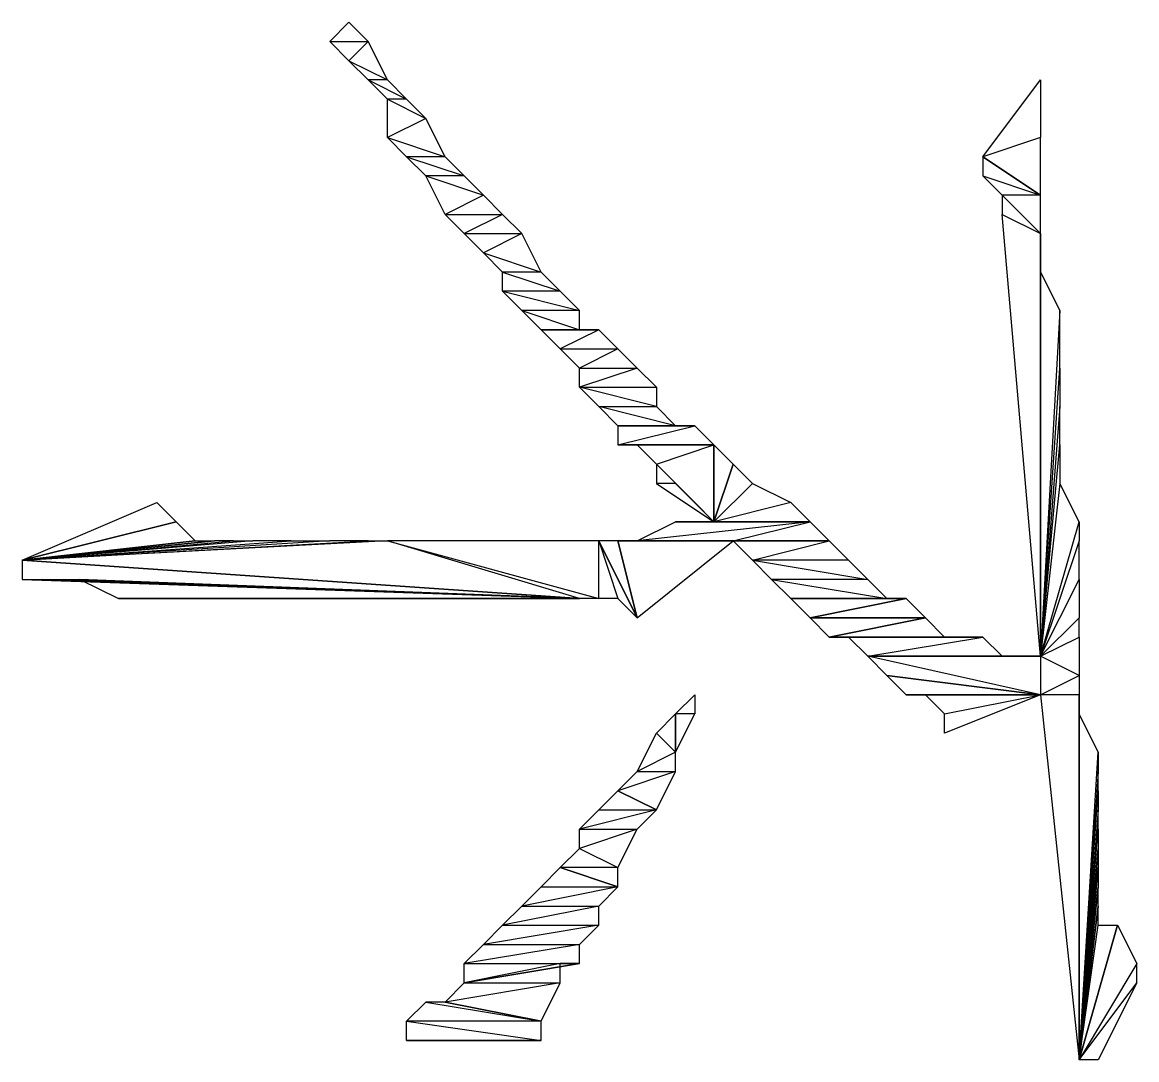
# Model space of a CAD drawing. Extents: x 0 to 7.8, y 0 to 11.
# Drawn here: x 1.83 to 1.975, y 7.5075 to 7.6425 of the extents above; entities that cross this region are included whole.
import ezdxf

# ---------------------------------------------------------------- set-up
doc = ezdxf.new("R2010")
doc.units = 0
doc.header["$MEASUREMENT"] = 0
doc.linetypes.add('AUSGEZOGEN', pattern=[0])
doc.layers.get('0').update_dxf_attribs({"linetype": 'AUSGEZOGEN'})

msp = doc.modelspace()

# ---------------------------------------------------------------- linework, layer by layer
for points in [[(1.8725, 7.6425), (1.87, 7.64), (1.87, 7.64), (1.875, 7.64), (1.8725, 7.6425)], [(1.87, 7.64), (1.875, 7.64), (1.875, 7.64), (1.8725, 7.6375), (1.87, 7.64)], [(1.875, 7.64), (1.8725, 7.6375), (1.8725, 7.6375), (1.8775, 7.635), (1.875, 7.64)], [(1.8725, 7.6375), (1.8775, 7.635), (1.8775, 7.635), (1.875, 7.635), (1.8725, 7.6375)], [(1.8775, 7.635), (1.875, 7.635), (1.875, 7.635), (1.88, 7.6325), (1.8775, 7.635)], [(1.875, 7.635), (1.88, 7.6325), (1.88, 7.6325), (1.8775, 7.6325), (1.875, 7.635)], [(1.9625, 7.635), (1.9625, 7.6275), (1.9625, 7.6275), (1.955, 7.625), (1.9625, 7.635)], [(1.88, 7.6325), (1.8775, 7.6325), (1.8775, 7.6325), (1.8825, 7.63), (1.88, 7.6325)], [(1.8775, 7.6325), (1.8825, 7.63), (1.8825, 7.63), (1.8775, 7.6275), (1.8775, 7.6325)], [(1.8825, 7.63), (1.8775, 7.6275), (1.8775, 7.6275), (1.885, 7.625), (1.8825, 7.63)], [(1.8775, 7.6275), (1.885, 7.625), (1.885, 7.625), (1.88, 7.625), (1.8775, 7.6275)], [(1.9625, 7.6275), (1.955, 7.625), (1.955, 7.625), (1.9625, 7.62), (1.9625, 7.6275), (1.9625, 7.6275)], [(1.885, 7.625), (1.88, 7.625), (1.88, 7.625), (1.8875, 7.6225), (1.885, 7.625)], [(1.88, 7.625), (1.8875, 7.6225), (1.8875, 7.6225), (1.8825, 7.6225), (1.88, 7.625)], [(1.955, 7.625), (1.955, 7.6225), (1.955, 7.6225), (1.9625, 7.62), (1.955, 7.625)], [(1.8875, 7.6225), (1.8825, 7.6225), (1.8825, 7.6225), (1.89, 7.62), (1.8875, 7.6225)], [(1.8825, 7.6225), (1.89, 7.62), (1.89, 7.62), (1.885, 7.6175), (1.8825, 7.6225)], [(1.955, 7.6225), (1.9625, 7.62), (1.9625, 7.62), (1.9575, 7.62), (1.955, 7.6225)], [(1.89, 7.62), (1.885, 7.6175), (1.885, 7.6175), (1.8925, 7.6175), (1.89, 7.62)], [(1.9575, 7.62), (1.9575, 7.6175), (1.9575, 7.6175), (1.9625, 7.615), (1.9575, 7.62)], [(1.9625, 7.62), (1.9575, 7.62), (1.9575, 7.62), (1.9625, 7.615), (1.9625, 7.62), (1.9625, 7.62)], [(1.885, 7.6175), (1.8925, 7.6175), (1.8925, 7.6175), (1.8875, 7.615), (1.885, 7.6175)], [(1.8925, 7.6175), (1.8875, 7.615), (1.8875, 7.615), (1.895, 7.615), (1.8925, 7.6175)], [(1.9575, 7.6175), (1.9625, 7.615), (1.9625, 7.615), (1.9625, 7.56), (1.9575, 7.6175), (1.9575, 7.6175)], [(1.8875, 7.615), (1.895, 7.615), (1.895, 7.615), (1.89, 7.6125), (1.8875, 7.615)], [(1.895, 7.615), (1.89, 7.6125), (1.89, 7.6125), (1.8975, 7.61), (1.895, 7.615)], [(1.9625, 7.56), (1.9625, 7.61), (1.9625, 7.61), (1.9625, 7.615), (1.9625, 7.56), (1.9625, 7.56)], [(1.89, 7.6125), (1.8975, 7.61), (1.8975, 7.61), (1.8925, 7.61), (1.89, 7.6125)], [(1.8975, 7.61), (1.8925, 7.61), (1.8925, 7.61), (1.9, 7.6075), (1.8975, 7.61)], [(1.8925, 7.61), (1.9, 7.6075), (1.9, 7.6075), (1.8925, 7.6075), (1.8925, 7.61)], [(1.965, 7.605), (1.9625, 7.56), (1.9625, 7.56), (1.9625, 7.61), (1.965, 7.605)], [(1.9, 7.6075), (1.8925, 7.6075), (1.8925, 7.6075), (1.9025, 7.605), (1.9, 7.6075)], [(1.8925, 7.6075), (1.9025, 7.605), (1.9025, 7.605), (1.895, 7.605), (1.8925, 7.6075)], [(1.9025, 7.605), (1.895, 7.605), (1.895, 7.605), (1.9025, 7.6025), (1.9025, 7.605)], [(1.895, 7.605), (1.9025, 7.6025), (1.9025, 7.6025), (1.8975, 7.6025), (1.895, 7.605)], [(1.9625, 7.56), (1.965, 7.5975), (1.965, 7.5975), (1.965, 7.605), (1.9625, 7.56), (1.9625, 7.56)], [(1.9025, 7.6025), (1.8975, 7.6025), (1.8975, 7.6025), (1.905, 7.6025), (1.9025, 7.6025)], [(1.8975, 7.6025), (1.905, 7.6025), (1.905, 7.6025), (1.9, 7.6), (1.8975, 7.6025)], [(1.905, 7.6025), (1.9, 7.6), (1.9, 7.6), (1.9075, 7.6), (1.905, 7.6025)], [(1.9, 7.6), (1.9075, 7.6), (1.9075, 7.6), (1.9025, 7.5975), (1.9, 7.6)], [(1.9075, 7.6), (1.9025, 7.5975), (1.9025, 7.5975), (1.91, 7.5975), (1.9075, 7.6)], [(1.9025, 7.595), (1.9125, 7.595), (1.9125, 7.595), (1.91, 7.5975), (1.9025, 7.595), (1.9025, 7.595)], [(1.9025, 7.5975), (1.91, 7.5975), (1.91, 7.5975), (1.9025, 7.595), (1.9025, 7.5975), (1.9025, 7.5975)], [(1.965, 7.5925), (1.9625, 7.56), (1.9625, 7.56), (1.965, 7.5975), (1.965, 7.5925)], [(1.905, 7.5925), (1.9125, 7.5925), (1.9125, 7.5925), (1.9025, 7.595), (1.905, 7.5925)], [(1.9125, 7.5925), (1.9025, 7.595), (1.9025, 7.595), (1.9125, 7.595), (1.9125, 7.5925)], [(1.9075, 7.59), (1.915, 7.59), (1.915, 7.59), (1.905, 7.5925), (1.9075, 7.59)], [(1.915, 7.59), (1.905, 7.5925), (1.905, 7.5925), (1.9125, 7.5925), (1.915, 7.59)], [(1.9625, 7.56), (1.965, 7.5875), (1.965, 7.5875), (1.965, 7.5925), (1.9625, 7.56), (1.9625, 7.56)], [(1.92, 7.5875), (1.9075, 7.5875), (1.9075, 7.5875), (1.9175, 7.59), (1.92, 7.5875)], [(1.9075, 7.5875), (1.9175, 7.59), (1.9175, 7.59), (1.9075, 7.59), (1.9075, 7.5875)], [(1.9175, 7.59), (1.9075, 7.59), (1.9075, 7.59), (1.915, 7.59), (1.9175, 7.59)], [(1.91, 7.5875), (1.92, 7.5875), (1.92, 7.5875), (1.9075, 7.5875), (1.91, 7.5875)], [(1.9125, 7.585), (1.92, 7.5875), (1.92, 7.5875), (1.91, 7.5875), (1.9125, 7.585)], [(1.92, 7.5875), (1.91, 7.5875), (1.91, 7.5875), (1.92, 7.5875), (1.92, 7.5875)], [(1.92, 7.5775), (1.9125, 7.585), (1.9125, 7.585), (1.92, 7.5875), (1.92, 7.5775)], [(1.92, 7.5875), (1.9225, 7.585), (1.9225, 7.585), (1.92, 7.5775), (1.92, 7.5875), (1.92, 7.5875)], [(1.965, 7.5825), (1.9625, 7.56), (1.9625, 7.56), (1.965, 7.5875), (1.965, 7.5825)], [(1.9125, 7.5825), (1.92, 7.5775), (1.92, 7.5775), (1.9125, 7.585), (1.9125, 7.5825)], [(1.925, 7.5825), (1.92, 7.5775), (1.92, 7.5775), (1.9225, 7.585), (1.925, 7.5825)], [(1.92, 7.5775), (1.9225, 7.585), (1.9225, 7.585), (1.9225, 7.585), (1.92, 7.5775), (1.92, 7.5775)], [(1.92, 7.5775), (1.915, 7.5825), (1.915, 7.5825), (1.9125, 7.5825), (1.92, 7.5775), (1.92, 7.5775)], [(1.9175, 7.58), (1.92, 7.5775), (1.92, 7.5775), (1.915, 7.5825), (1.9175, 7.58)], [(1.925, 7.5825), (1.93, 7.58), (1.93, 7.58), (1.92, 7.5775), (1.925, 7.5825)], [(1.9625, 7.56), (1.9675, 7.5775), (1.9675, 7.5775), (1.965, 7.5825), (1.9625, 7.56), (1.9625, 7.56)], [(1.8475, 7.58), (1.85, 7.5775), (1.85, 7.5775), (1.83, 7.5725), (1.8475, 7.58), (1.8475, 7.58)], [(1.93, 7.58), (1.92, 7.5775), (1.92, 7.5775), (1.9325, 7.5775), (1.93, 7.58), (1.93, 7.58)], [(1.85, 7.5775), (1.8525, 7.575), (1.8525, 7.575), (1.83, 7.5725), (1.85, 7.5775), (1.85, 7.5775)], [(1.91, 7.575), (1.9225, 7.575), (1.9225, 7.575), (1.9325, 7.5775), (1.91, 7.575)], [(1.915, 7.5775), (1.9325, 7.5775), (1.9325, 7.5775), (1.91, 7.575), (1.915, 7.5775), (1.915, 7.5775)], [(1.915, 7.5775), (1.9325, 7.5775), (1.9325, 7.5775), (1.9175, 7.5775), (1.915, 7.5775)], [(1.9325, 7.5775), (1.9175, 7.5775), (1.9175, 7.5775), (1.92, 7.5775), (1.9325, 7.5775), (1.9325, 7.5775)], [(1.9225, 7.575), (1.9325, 7.5775), (1.9325, 7.5775), (1.935, 7.575), (1.9225, 7.575), (1.9225, 7.575)], [(1.9675, 7.575), (1.9625, 7.56), (1.9625, 7.56), (1.9675, 7.5775), (1.9675, 7.575)], [(1.83, 7.5725), (1.9025, 7.5675), (1.9025, 7.5675), (1.8775, 7.575), (1.83, 7.5725)], [(1.8775, 7.575), (1.83, 7.5725), (1.83, 7.5725), (1.875, 7.575), (1.8775, 7.575)], [(1.83, 7.5725), (1.875, 7.575), (1.875, 7.575), (1.87, 7.575), (1.83, 7.5725), (1.83, 7.5725)], [(1.87, 7.575), (1.83, 7.5725), (1.83, 7.5725), (1.865, 7.575), (1.87, 7.575)], [(1.83, 7.5725), (1.865, 7.575), (1.865, 7.575), (1.86, 7.575), (1.83, 7.5725), (1.83, 7.5725)], [(1.86, 7.575), (1.83, 7.5725), (1.83, 7.5725), (1.8575, 7.575), (1.86, 7.575)], [(1.83, 7.5725), (1.8575, 7.575), (1.8575, 7.575), (1.855, 7.575), (1.83, 7.5725), (1.83, 7.5725)], [(1.855, 7.575), (1.855, 7.575), (1.855, 7.575), (1.83, 7.5725), (1.855, 7.575), (1.855, 7.575)], [(1.855, 7.575), (1.83, 7.5725), (1.83, 7.5725), (1.8525, 7.575), (1.855, 7.575)], [(1.83, 7.5725), (1.8525, 7.575), (1.8525, 7.575), (1.8525, 7.575), (1.83, 7.5725), (1.83, 7.5725)], [(1.9025, 7.5675), (1.8775, 7.575), (1.8775, 7.575), (1.905, 7.5675), (1.9025, 7.5675)], [(1.8775, 7.575), (1.905, 7.5675), (1.905, 7.5675), (1.905, 7.575), (1.8775, 7.575)], [(1.905, 7.5675), (1.905, 7.575), (1.905, 7.575), (1.9075, 7.5675), (1.905, 7.5675)], [(1.905, 7.575), (1.9075, 7.5675), (1.9075, 7.5675), (1.91, 7.565), (1.905, 7.575), (1.905, 7.575)], [(1.9075, 7.575), (1.905, 7.575), (1.905, 7.575), (1.91, 7.565), (1.9075, 7.575), (1.9075, 7.575)], [(1.9225, 7.575), (1.9075, 7.575), (1.9075, 7.575), (1.91, 7.565), (1.9225, 7.575), (1.9225, 7.575)], [(1.91, 7.575), (1.9225, 7.575), (1.9225, 7.575), (1.9075, 7.575), (1.91, 7.575), (1.91, 7.575)], [(1.925, 7.5725), (1.935, 7.575), (1.935, 7.575), (1.9225, 7.575), (1.925, 7.5725), (1.925, 7.5725)], [(1.9225, 7.575), (1.9225, 7.575), (1.9225, 7.575), (1.935, 7.575), (1.9225, 7.575), (1.9225, 7.575)], [(1.9375, 7.5725), (1.925, 7.5725), (1.925, 7.5725), (1.935, 7.575), (1.9375, 7.5725)], [(1.9625, 7.56), (1.9675, 7.57), (1.9675, 7.57), (1.9675, 7.575), (1.9625, 7.56), (1.9625, 7.56)], [(1.83, 7.5725), (1.83, 7.57), (1.83, 7.57), (1.9025, 7.5675), (1.83, 7.5725), (1.83, 7.5725)], [(1.9375, 7.5725), (1.925, 7.5725), (1.925, 7.5725), (1.94, 7.57), (1.9375, 7.5725)], [(1.925, 7.5725), (1.94, 7.57), (1.94, 7.57), (1.9275, 7.57), (1.925, 7.5725), (1.925, 7.5725)], [(1.83, 7.57), (1.8325, 7.57), (1.8325, 7.57), (1.9025, 7.5675), (1.83, 7.57), (1.83, 7.57)], [(1.8325, 7.57), (1.8375, 7.57), (1.8375, 7.57), (1.9025, 7.5675), (1.8325, 7.57), (1.8325, 7.57)], [(1.8375, 7.57), (1.8425, 7.5675), (1.8425, 7.5675), (1.9025, 7.5675), (1.8375, 7.57), (1.8375, 7.57)], [(1.9275, 7.57), (1.9425, 7.5675), (1.9425, 7.5675), (1.93, 7.5675), (1.9275, 7.57), (1.9275, 7.57)], [(1.94, 7.57), (1.9275, 7.57), (1.9275, 7.57), (1.9425, 7.5675), (1.94, 7.57), (1.94, 7.57)], [(1.9675, 7.565), (1.9625, 7.56), (1.9625, 7.56), (1.9675, 7.57), (1.9675, 7.565)], [(1.9025, 7.5675), (1.845, 7.5675), (1.845, 7.5675), (1.8425, 7.5675), (1.9025, 7.5675), (1.9025, 7.5675)], [(1.8475, 7.5675), (1.9025, 7.5675), (1.9025, 7.5675), (1.845, 7.5675), (1.8475, 7.5675)], [(1.8475, 7.5675), (1.8475, 7.5675), (1.8475, 7.5675), (1.9025, 7.5675), (1.8475, 7.5675), (1.8475, 7.5675)], [(1.93, 7.5675), (1.945, 7.5675), (1.945, 7.5675), (1.9325, 7.565), (1.93, 7.5675), (1.93, 7.5675)], [(1.9425, 7.5675), (1.93, 7.5675), (1.93, 7.5675), (1.945, 7.5675), (1.9425, 7.5675), (1.9425, 7.5675)], [(1.945, 7.5675), (1.9475, 7.565), (1.9475, 7.565), (1.9325, 7.565), (1.945, 7.5675)], [(1.9475, 7.565), (1.9325, 7.565), (1.9325, 7.565), (1.9475, 7.565), (1.9475, 7.565)], [(1.9325, 7.565), (1.9475, 7.565), (1.9475, 7.565), (1.935, 7.5625), (1.9325, 7.565), (1.9325, 7.565)], [(1.95, 7.5625), (1.935, 7.5625), (1.935, 7.5625), (1.9475, 7.565), (1.95, 7.5625)], [(1.935, 7.5625), (1.9475, 7.565), (1.9475, 7.565), (1.9475, 7.565), (1.935, 7.5625), (1.935, 7.5625)], [(1.9625, 7.56), (1.9675, 7.5625), (1.9675, 7.5625), (1.9675, 7.565), (1.9625, 7.56), (1.9625, 7.56)], [(1.9375, 7.5625), (1.95, 7.5625), (1.95, 7.5625), (1.935, 7.5625), (1.9375, 7.5625)], [(1.94, 7.56), (1.955, 7.5625), (1.955, 7.5625), (1.9375, 7.5625), (1.94, 7.56)], [(1.955, 7.5625), (1.9375, 7.5625), (1.9375, 7.5625), (1.95, 7.5625), (1.955, 7.5625)], [(1.9575, 7.56), (1.94, 7.56), (1.94, 7.56), (1.955, 7.5625), (1.9575, 7.56)], [(1.9675, 7.5575), (1.9625, 7.56), (1.9625, 7.56), (1.9675, 7.5625), (1.9675, 7.5575)], [(1.9425, 7.5575), (1.9625, 7.555), (1.9625, 7.555), (1.94, 7.56), (1.9425, 7.5575)], [(1.9625, 7.555), (1.94, 7.56), (1.94, 7.56), (1.9625, 7.56), (1.9625, 7.555)], [(1.94, 7.56), (1.9625, 7.56), (1.9625, 7.56), (1.96, 7.56), (1.94, 7.56), (1.94, 7.56)], [(1.9575, 7.56), (1.96, 7.56), (1.96, 7.56), (1.94, 7.56), (1.9575, 7.56)], [(1.96, 7.56), (1.94, 7.56), (1.94, 7.56), (1.94, 7.56), (1.96, 7.56), (1.96, 7.56)], [(1.9625, 7.555), (1.9675, 7.5575), (1.9675, 7.5575), (1.9625, 7.56), (1.9625, 7.555)], [(1.9425, 7.5575), (1.945, 7.555), (1.945, 7.555), (1.9625, 7.555), (1.9425, 7.5575)], [(1.9675, 7.555), (1.9625, 7.555), (1.9625, 7.555), (1.9675, 7.5575), (1.9675, 7.555)], [(1.9175, 7.555), (1.9175, 7.5525), (1.9175, 7.5525), (1.915, 7.5525), (1.9175, 7.555)], [(1.945, 7.555), (1.9625, 7.555), (1.9625, 7.555), (1.9475, 7.555), (1.945, 7.555), (1.945, 7.555)], [(1.9475, 7.555), (1.95, 7.5525), (1.95, 7.5525), (1.9625, 7.555), (1.9475, 7.555)], [(1.95, 7.5525), (1.9625, 7.555), (1.9625, 7.555), (1.95, 7.55), (1.95, 7.5525), (1.95, 7.5525)], [(1.9675, 7.5075), (1.9675, 7.555), (1.9675, 7.555), (1.9625, 7.555), (1.9675, 7.5075)], [(1.9675, 7.5525), (1.9675, 7.5075), (1.9675, 7.5075), (1.9675, 7.555), (1.9675, 7.5525)], [(1.915, 7.5525), (1.9125, 7.55), (1.9125, 7.55), (1.915, 7.5475), (1.915, 7.5525)], [(1.9175, 7.5525), (1.915, 7.5525), (1.915, 7.5525), (1.915, 7.5475), (1.9175, 7.5525), (1.9175, 7.5525)], [(1.9675, 7.5075), (1.97, 7.5475), (1.97, 7.5475), (1.9675, 7.5525), (1.9675, 7.5075), (1.9675, 7.5075)], [(1.9125, 7.55), (1.915, 7.5475), (1.915, 7.5475), (1.91, 7.545), (1.9125, 7.55)], [(1.915, 7.5475), (1.91, 7.545), (1.91, 7.545), (1.915, 7.545), (1.915, 7.5475)], [(1.97, 7.545), (1.9675, 7.5075), (1.9675, 7.5075), (1.97, 7.5475), (1.97, 7.545)], [(1.91, 7.545), (1.915, 7.545), (1.915, 7.545), (1.9075, 7.5425), (1.91, 7.545)], [(1.915, 7.545), (1.9075, 7.5425), (1.9075, 7.5425), (1.9125, 7.54), (1.915, 7.545), (1.915, 7.545)], [(1.9675, 7.5075), (1.97, 7.5425), (1.97, 7.5425), (1.97, 7.545), (1.9675, 7.5075), (1.9675, 7.5075)], [(1.9075, 7.5425), (1.905, 7.54), (1.905, 7.54), (1.9125, 7.54), (1.9075, 7.5425)], [(1.97, 7.54), (1.9675, 7.5075), (1.9675, 7.5075), (1.97, 7.5425), (1.97, 7.54)], [(1.905, 7.54), (1.9125, 7.54), (1.9125, 7.54), (1.9025, 7.5375), (1.905, 7.54)], [(1.9125, 7.54), (1.9025, 7.5375), (1.9025, 7.5375), (1.91, 7.5375), (1.9125, 7.54)], [(1.9675, 7.5075), (1.97, 7.5375), (1.97, 7.5375), (1.97, 7.54), (1.9675, 7.5075), (1.9675, 7.5075)], [(1.9025, 7.5375), (1.91, 7.5375), (1.91, 7.5375), (1.9025, 7.535), (1.9025, 7.5375)], [(1.91, 7.5375), (1.9025, 7.535), (1.9025, 7.535), (1.9075, 7.5325), (1.91, 7.5375)], [(1.97, 7.535), (1.9675, 7.5075), (1.9675, 7.5075), (1.97, 7.5375), (1.97, 7.535)], [(1.9025, 7.535), (1.9075, 7.5325), (1.9075, 7.5325), (1.9, 7.5325), (1.9025, 7.535)], [(1.97, 7.5325), (1.9675, 7.5075), (1.9675, 7.5075), (1.97, 7.535), (1.97, 7.5325)], [(1.9675, 7.5075), (1.97, 7.535), (1.97, 7.535), (1.97, 7.535), (1.9675, 7.5075), (1.9675, 7.5075)], [(1.9, 7.5325), (1.8975, 7.53), (1.8975, 7.53), (1.9075, 7.53), (1.9, 7.5325)], [(1.9075, 7.5325), (1.9, 7.5325), (1.9, 7.5325), (1.9075, 7.53), (1.9075, 7.5325), (1.9075, 7.5325)], [(1.97, 7.5325), (1.97, 7.53), (1.97, 7.53), (1.9675, 7.5075), (1.97, 7.5325)], [(1.8975, 7.53), (1.9075, 7.53), (1.9075, 7.53), (1.895, 7.5275), (1.8975, 7.53)], [(1.9075, 7.53), (1.895, 7.5275), (1.895, 7.5275), (1.905, 7.5275), (1.9075, 7.53)], [(1.9675, 7.5075), (1.97, 7.5275), (1.97, 7.5275), (1.97, 7.53), (1.9675, 7.5075), (1.9675, 7.5075)], [(1.97, 7.53), (1.9675, 7.5075), (1.9675, 7.5075), (1.97, 7.53), (1.97, 7.53), (1.97, 7.53)], [(1.895, 7.5275), (1.905, 7.5275), (1.905, 7.5275), (1.8925, 7.525), (1.895, 7.5275)], [(1.905, 7.5275), (1.8925, 7.525), (1.8925, 7.525), (1.905, 7.525), (1.905, 7.5275)], [(1.9675, 7.5075), (1.97, 7.525), (1.97, 7.525), (1.97, 7.5275), (1.9675, 7.5075), (1.9675, 7.5075)], [(1.97, 7.5275), (1.97, 7.5275), (1.97, 7.5275), (1.9675, 7.5075), (1.97, 7.5275)], [(1.97, 7.5275), (1.9675, 7.5075), (1.9675, 7.5075), (1.97, 7.5275), (1.97, 7.5275)], [(1.8925, 7.525), (1.905, 7.525), (1.905, 7.525), (1.89, 7.5225), (1.8925, 7.525)], [(1.905, 7.525), (1.89, 7.5225), (1.89, 7.5225), (1.9025, 7.5225), (1.905, 7.525)], [(1.975, 7.52), (1.9675, 7.5075), (1.9675, 7.5075), (1.9725, 7.525), (1.975, 7.52)], [(1.9675, 7.5075), (1.9725, 7.525), (1.9725, 7.525), (1.9725, 7.525), (1.9675, 7.5075)], [(1.9725, 7.525), (1.9725, 7.525), (1.9725, 7.525), (1.9675, 7.5075), (1.9725, 7.525)], [(1.9725, 7.525), (1.9675, 7.5075), (1.9675, 7.5075), (1.97, 7.525), (1.9725, 7.525)], [(1.89, 7.5225), (1.9025, 7.5225), (1.9025, 7.5225), (1.8875, 7.52), (1.89, 7.5225)], [(1.9025, 7.5225), (1.8875, 7.52), (1.8875, 7.52), (1.9025, 7.52), (1.9025, 7.5225)], [(1.9025, 7.52), (1.9, 7.52), (1.9, 7.52), (1.8875, 7.5175), (1.9025, 7.52)], [(1.9, 7.52), (1.8875, 7.5175), (1.8875, 7.5175), (1.9, 7.5175), (1.9, 7.52)], [(1.8875, 7.52), (1.9025, 7.52), (1.9025, 7.52), (1.8875, 7.5175), (1.8875, 7.52), (1.8875, 7.52)], [(1.9675, 7.5075), (1.975, 7.5175), (1.975, 7.5175), (1.975, 7.52), (1.9675, 7.5075), (1.9675, 7.5075)], [(1.8875, 7.5175), (1.9, 7.5175), (1.9, 7.5175), (1.885, 7.515), (1.8875, 7.5175)], [(1.9, 7.5175), (1.885, 7.515), (1.885, 7.515), (1.8975, 7.5125), (1.9, 7.5175), (1.9, 7.5175)], [(1.97, 7.5075), (1.9675, 7.5075), (1.9675, 7.5075), (1.975, 7.5175), (1.97, 7.5075)], [(1.8825, 7.515), (1.8975, 7.5125), (1.8975, 7.5125), (1.88, 7.5125), (1.8825, 7.515)], [(1.885, 7.515), (1.8825, 7.515), (1.8825, 7.515), (1.8975, 7.5125), (1.885, 7.515)], [(1.8975, 7.5125), (1.88, 7.5125), (1.88, 7.5125), (1.8975, 7.51), (1.8975, 7.5125)], [(1.88, 7.5125), (1.8975, 7.51), (1.8975, 7.51), (1.88, 7.51), (1.88, 7.5125)], [(1.8975, 7.51), (1.88, 7.51), (1.88, 7.51), (1.895, 7.51), (1.8975, 7.51)], [(1.88, 7.51), (1.895, 7.51), (1.895, 7.51), (1.8825, 7.51), (1.88, 7.51)], [(1.895, 7.51), (1.8825, 7.51), (1.8825, 7.51), (1.895, 7.51), (1.895, 7.51)], [(1.8825, 7.51), (1.895, 7.51), (1.895, 7.51), (1.8875, 7.51), (1.8825, 7.51)], [(1.895, 7.51), (1.8875, 7.51), (1.8875, 7.51), (1.8925, 7.51), (1.895, 7.51), (1.895, 7.51)]]:
    msp.add_lwpolyline(points)

doc.saveas('drawing.dxf')
